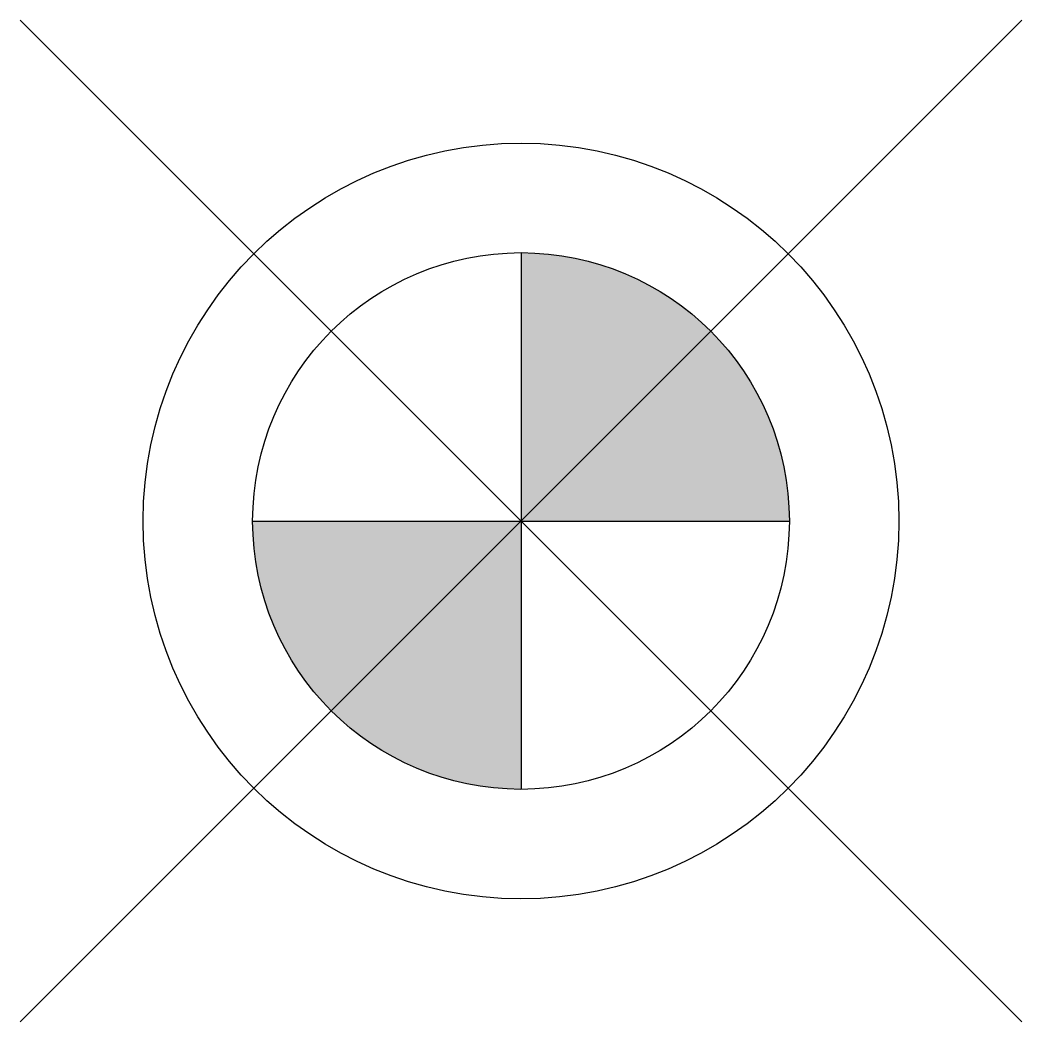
# Model space of a CAD drawing. Extents: x -1.33 to 1.33, y -1.33 to 1.33.
import ezdxf

# ---------------------------------------------------------------- set-up
doc = ezdxf.new("R2010")
doc.units = 0
doc.header["$LTSCALE"] = 0.2

msp = doc.modelspace()

# ---------------------------------------------------------------- hatches: boundary and pattern name
h = msp.add_hatch(color=256)
h.dxf.hatch_style = 1
h.paths.add_polyline_path([(0, 0.7102), (0, 0), (0.7102, 0, 0.414214)])
h.paths.add_polyline_path([(0, 0), (-0.7102, 0, 0.414214), (0, -0.7102)])

# ---------------------------------------------------------------- linework, layer by layer
for p, q in [((-0.7071, 0.7071), (0.7071, -0.7071)), ((-0.7071, -0.7071), (0.7071, 0.7071)), ((0, 0.7102), (0, -0.7102)), ((-0.7102, 0), (0.7102, 0))]:
    msp.add_line(p, q)
at = {"ltscale": 0.1, "flags": 128}
for points in [[(-1.3258, 1.3258), (1.3258, -1.3258)], [(1.3258, 1.3258), (-1.3258, -1.3258)]]:
    msp.add_lwpolyline(points, dxfattribs=at)
for radius in [1, 0.7102]:
    msp.add_circle((0, 0), radius)

doc.saveas('drawing.dxf')
